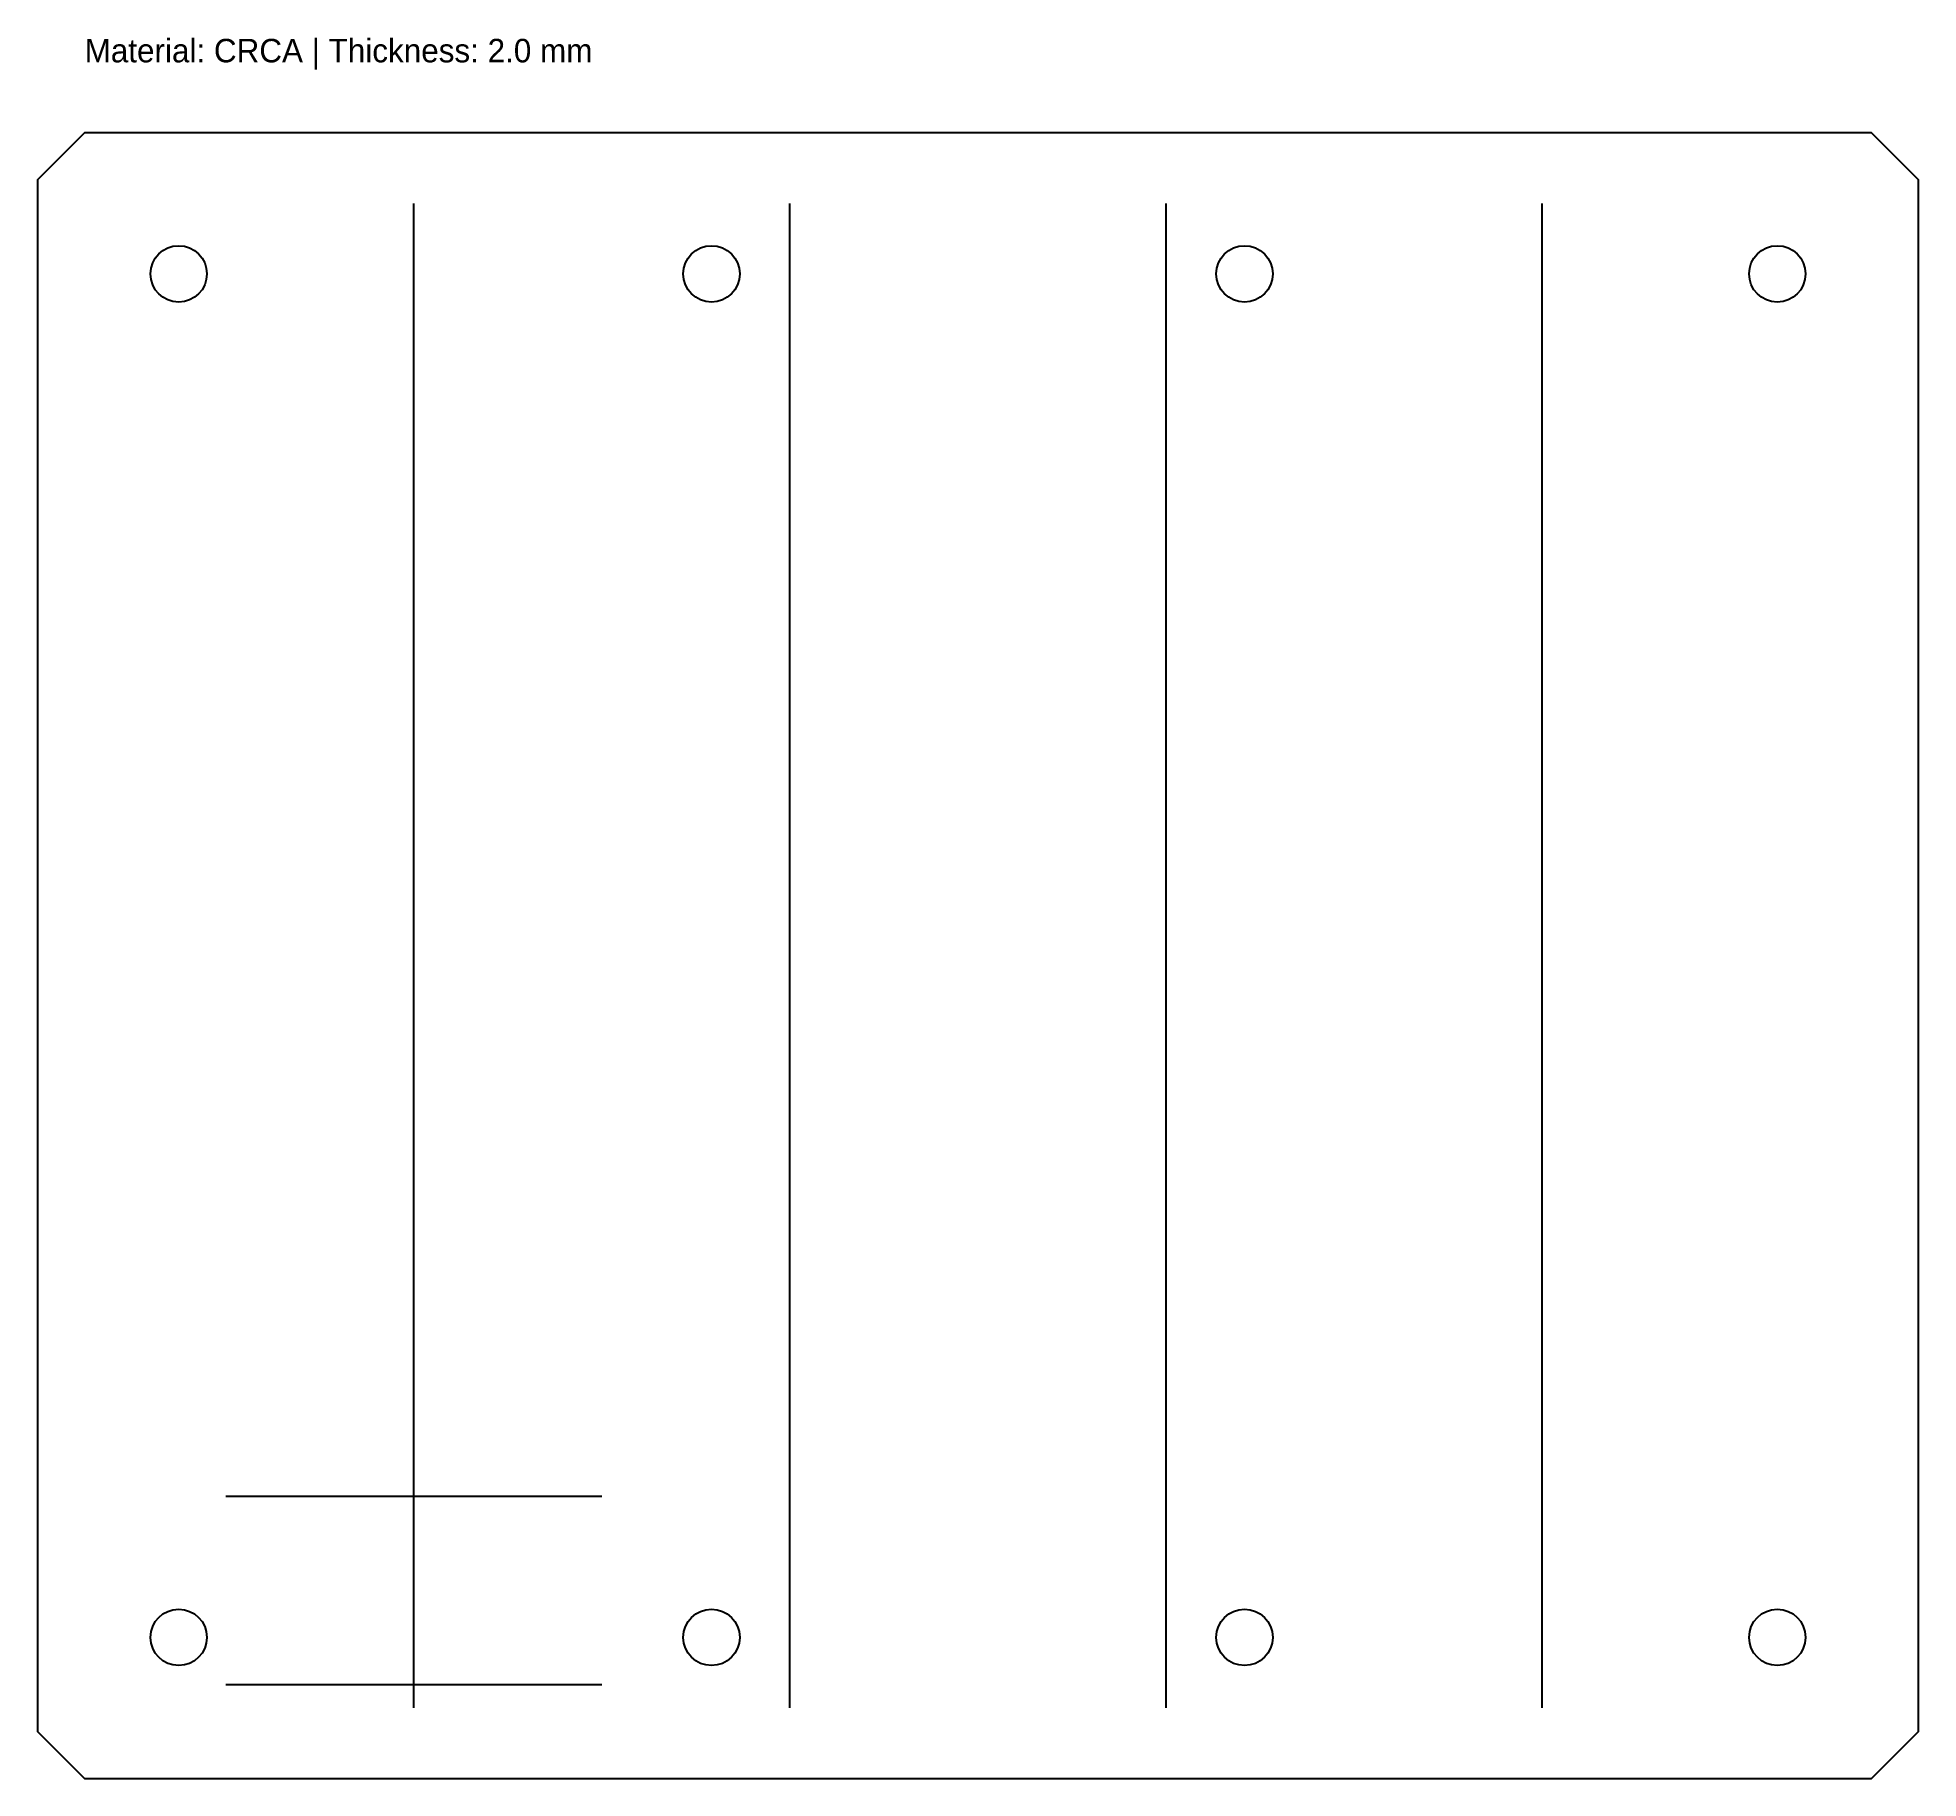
# Model space of a CAD drawing. Header units: metres. Extents: x 0 to 400, y 0 to 370.
import ezdxf

# ---------------------------------------------------------------- set-up
doc = ezdxf.new("R2010")
doc.units = ezdxf.units.M

msp = doc.modelspace()

# ---------------------------------------------------------------- linework, layer by layer
at = {"layer": 'CREASE'}
for p, q in [((80, 15), (80, 335)), ((160, 15), (160, 335)), ((240, 15), (240, 335)), ((320, 15), (320, 335))]:
    msp.add_line(p, q, dxfattribs=at)
at = {"layer": 'CUTOUTS'}
for centre in [(30, 320), (143.33, 320), (256.67, 320), (370, 320), (30, 30), (143.33, 30), (256.67, 30), (370, 30)]:
    msp.add_circle(centre, 6, dxfattribs=at)
at = {"layer": 'JOINTS', "linetype": 'CONTINUOUS'}
for p, q in [((40, 60), (120, 60)), ((40, 20), (120, 20))]:
    msp.add_line(p, q, dxfattribs=at)
at = {"layer": 'PROFILE'}
msp.add_lwpolyline([(10, 0), (390, 0), (400, 10), (400, 340), (390, 350), (10, 350), (0, 340), (0, 10)], close=True, dxfattribs=at)

# ---------------------------------------------------------------- texts
at = {"layer": 'NOTES'}
msp.add_text('Material: CRCA | Thickness: 2.0 mm', height=5, dxfattribs=at).set_placement((10, 365))

doc.saveas('drawing.dxf')
